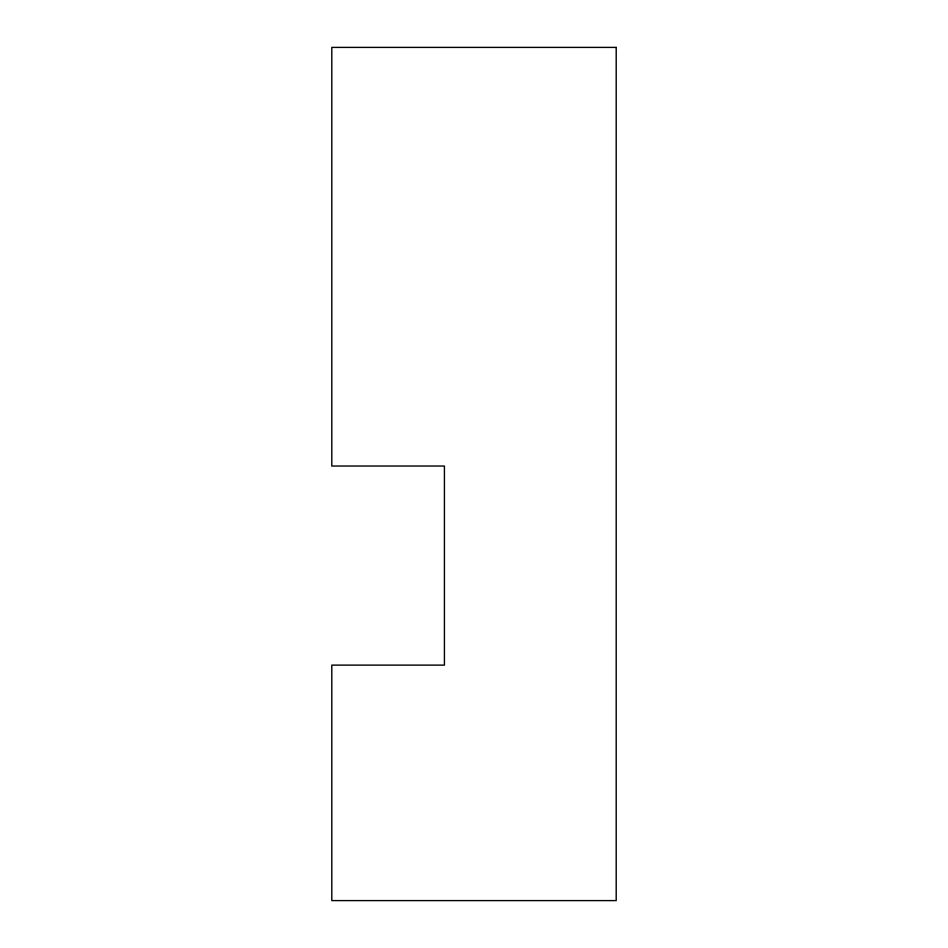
<?xml version="1.0" encoding="UTF-8"?>
<svg xmlns="http://www.w3.org/2000/svg" width="948" height="948" viewBox="0 0 948 948"><rect width="100%" height="100%" fill="white"/><g stroke="black" fill="none" stroke-linecap="round" stroke-linejoin="round"><path stroke-width="1.42" d="M616.2 47.4L331.8 47.4L331.8 466.037L444.422 466.037L444.422 665.117L331.8 665.117L331.8 900.6L616.2 900.6L616.2 47.4"/></g></svg>
